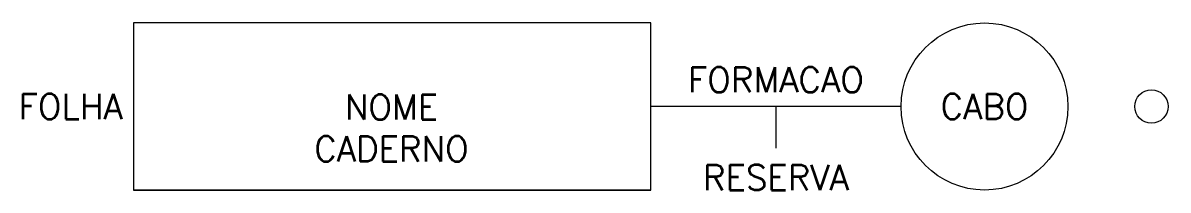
# Model space of a CAD drawing. Extents: x 237.2 to 305.8, y 185 to 195.
import ezdxf
from ezdxf.enums import TextEntityAlignment as Align

# ---------------------------------------------------------------- set-up
doc = ezdxf.new("R2010")
doc.units = 0
doc.header["$MEASUREMENT"] = 0
doc.layers.get('0').update_dxf_attribs({"linetype": 'CONTINUOUS'})
doc.styles.add('ROMANS', font='romans')

msp = doc.modelspace()

# ---------------------------------------------------------------- linework, layer by layer
at = {"color": 7}
for p, q in [((289.838, 190), (274.838, 190)), ((282.338, 190), (282.338, 187.5))]:
    msp.add_line(p, q, dxfattribs=at)
msp.add_line((274.838, 185), (243.838, 185))
msp.add_lwpolyline([(243.834, 185), (274.838, 185), (274.838, 195), (243.834, 195)], close=True, dxfattribs=at)
for centre, radius in [((294.838, 190), 5), ((304.838, 190), 1)]:
    msp.add_circle(centre, radius, dxfattribs=at)

# ---------------------------------------------------------------- texts
at = {"color": 7, "lineweight": -3, "style": 'ROMANS'}
for tag, p in [('FORMACAO', (282.338, 191.6)), ('NOME', (259.299, 189.965)), ('CABO', (294.838, 190)), ('CADERNO', (259.299, 187.465)), ('RESERVA', (282.338, 185.751))]:
    msp.add_attdef(tag, text='', height=1.5, dxfattribs=at).set_placement(p, align=Align.MIDDLE_CENTER)
msp.add_attdef('FOLHA', text='', height=1.5, dxfattribs=at).set_placement((243.194, 190), align=Align.MIDDLE_RIGHT)

doc.saveas('drawing.dxf')
